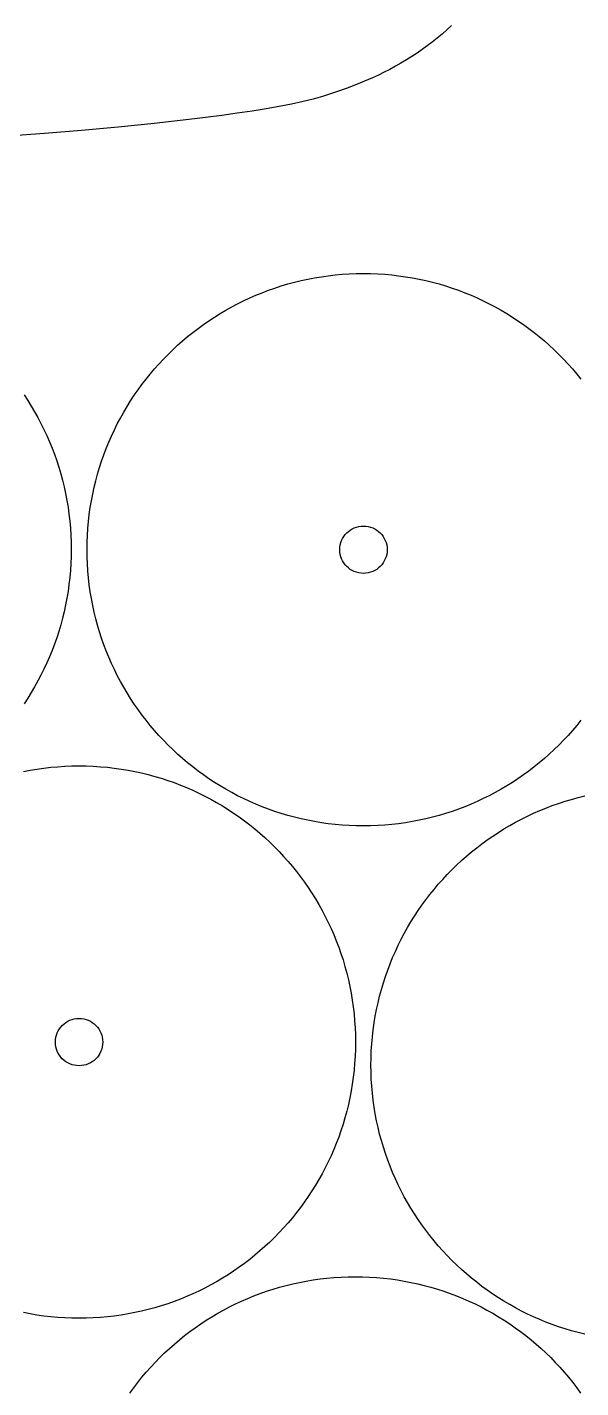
# Model space of a CAD drawing. Extents: x 443 to 1024, y 36 to 674.
# Drawn here: x 836.7 to 906.8, y 280.3 to 452.8 of the extents above; entities that cross this region are included whole.
import ezdxf

# ---------------------------------------------------------------- set-up
doc = ezdxf.new("R2010")
doc.units = 0
doc.layers.get('0').update_dxf_attribs({"linetype": 'CONTINUOUS'})

msp = doc.modelspace()

# ---------------------------------------------------------------- linework, layer by layer
at = {"color": 4}
for p, q in [((889.208048, 451.891529), (888.596176, 451.376976)), ((889.80878, 452.422419), (889.208048, 451.891529)), ((890.398341, 452.969987), (889.80878, 452.422419)), ((887.339128, 450.395519), (886.694013, 449.927931)), ((887.973193, 450.87842), (887.339128, 450.395519)), ((888.596176, 451.376976), (887.973193, 450.87842)), ((884.692655, 448.61364), (884.003631, 448.203896)), ((885.370746, 449.037333), (884.692655, 448.61364)), ((886.037875, 449.475316), (885.370746, 449.037333)), ((886.694013, 449.927931), (886.037875, 449.475316)), ((881.138807, 446.697586), (880.395567, 446.35247)), ((881.871263, 447.054946), (881.138807, 446.697586)), ((882.592905, 447.42489), (881.871263, 447.054946)), ((883.303704, 447.80776), (882.592905, 447.42489)), ((884.003631, 448.203896), (883.303704, 447.80776)), ((877.315369, 445.087609), (875.711341, 444.519766)), ((878.876857, 445.6976), (877.315369, 445.087609)), ((880.395567, 446.35247), (878.876857, 445.6976)), ((871.596071, 443.340435), (870.158697, 443.026704)), ((872.901193, 443.662001), (871.596071, 443.340435)), ((874.065013, 443.991341), (872.901193, 443.662001)), ((875.711341, 444.519766), (874.065013, 443.991341)), ((861.304752, 441.577766), (859.26389, 441.312357)), ((863.267654, 441.851385), (861.304752, 441.577766)), ((865.143549, 442.13315), (863.267654, 441.851385)), ((866.923387, 442.423), (865.143549, 442.13315)), ((868.598119, 442.720872), (866.923387, 442.423)), ((870.158697, 443.026704), (868.598119, 442.720872)), ((843.555125, 439.689566), (838.881067, 439.303337)), ((848.206914, 440.110621), (843.555125, 439.689566)), ((852.764043, 440.566005), (848.206914, 440.110621)), ((857.154119, 441.055219), (852.764043, 440.566005)), ((859.26389, 441.312357), (857.154119, 441.055219)), ((838.881067, 439.303337), (834.257131, 438.952431)), ((871.348609, 420.655232), (872.199201, 420.840396)), ((872.199201, 420.840396), (873.057356, 421.004804)), ((873.057356, 421.004804), (873.922797, 421.148183)), ((873.922797, 421.148183), (874.795251, 421.270258)), ((874.795251, 421.270258), (875.674441, 421.370754)), ((875.674441, 421.370754), (876.560093, 421.449396)), ((876.560093, 421.449396), (877.451933, 421.505909)), ((877.451933, 421.505909), (878.349686, 421.540018)), ((878.349686, 421.540018), (879.253075, 421.551449)), ((879.253075, 421.551449), (880.156465, 421.540018)), ((880.156465, 421.540018), (881.054218, 421.505909)), ((881.054218, 421.505909), (881.946058, 421.449396)), ((881.946058, 421.449396), (882.83171, 421.370754)), ((882.83171, 421.370754), (883.7109, 421.270258)), ((883.7109, 421.270258), (884.583354, 421.148183)), ((884.583354, 421.148183), (885.448795, 421.004804)), ((885.448795, 421.004804), (886.30695, 420.840396)), ((886.30695, 420.840396), (887.157542, 420.655232)), ((865.629271, 418.801051), (866.419237, 419.1238)), ((866.419237, 419.1238), (867.218688, 419.427718)), ((867.218688, 419.427718), (868.02735, 419.712531)), ((868.02735, 419.712531), (868.844948, 419.977964)), ((868.844948, 419.977964), (869.671207, 420.223742)), ((869.671207, 420.223742), (870.505852, 420.44959)), ((870.505852, 420.44959), (871.348609, 420.655232)), ((887.157542, 420.655232), (888.000299, 420.44959)), ((888.000299, 420.44959), (888.834944, 420.223742)), ((888.834944, 420.223742), (889.661203, 419.977964)), ((889.661203, 419.977964), (890.478801, 419.712531)), ((890.478801, 419.712531), (891.287463, 419.427718)), ((891.287463, 419.427718), (892.086914, 419.1238)), ((892.086914, 419.1238), (892.87688, 418.801051)), ((861.831346, 416.914467), (862.569761, 417.327246)), ((862.569761, 417.327246), (863.319036, 417.722569)), ((863.319036, 417.722569), (864.078895, 418.10016)), ((864.078895, 418.10016), (864.849065, 418.459746)), ((864.849065, 418.459746), (865.629271, 418.801051)), ((892.87688, 418.801051), (893.657085, 418.459746)), ((893.657085, 418.459746), (894.427256, 418.10016)), ((894.427256, 418.10016), (895.187115, 417.722569)), ((895.187115, 417.722569), (895.93639, 417.327246)), ((895.93639, 417.327246), (896.674805, 416.914467)), ((858.991781, 415.094284), (859.684008, 415.57414)), ((859.684008, 415.57414), (860.388194, 416.037639)), ((860.388194, 416.037639), (861.104065, 416.484506)), ((861.104065, 416.484506), (861.831346, 416.914467)), ((896.674805, 416.914467), (897.402086, 416.484506)), ((897.402086, 416.484506), (898.117956, 416.037639)), ((898.117956, 416.037639), (898.822143, 415.57414)), ((898.822143, 415.57414), (899.51437, 415.094284)), ((856.989604, 413.559323), (857.644304, 414.086601)), ((857.644304, 414.086601), (858.311788, 414.598346)), ((858.311788, 414.598346), (858.991781, 415.094284)), ((899.51437, 415.094284), (900.194363, 414.598346)), ((900.194363, 414.598346), (900.861847, 414.086601)), ((900.861847, 414.086601), (901.516547, 413.559323)), ((855.104954, 411.887045), (855.719654, 412.459271)), ((855.719654, 412.459271), (856.347962, 413.016788)), ((856.347962, 413.016788), (856.989604, 413.559323)), ((901.516547, 413.559323), (902.158189, 413.016788)), ((902.158189, 413.016788), (902.786497, 412.459271)), ((902.786497, 412.459271), (903.401197, 411.887045)), ((853.345254, 410.084871), (853.91748, 410.69957)), ((853.91748, 410.69957), (854.504138, 411.300387)), ((854.504138, 411.300387), (855.104954, 411.887045)), ((903.401197, 411.887045), (904.002013, 411.300387)), ((904.002013, 411.300387), (904.588671, 410.69957)), ((904.588671, 410.69957), (905.160897, 410.084871)), ((851.717924, 408.160221), (852.245202, 408.814921)), ((852.245202, 408.814921), (852.787737, 409.456563)), ((852.787737, 409.456563), (853.345254, 410.084871)), ((905.160897, 410.084871), (905.718414, 409.456563)), ((905.718414, 409.456563), (906.260949, 408.814921)), ((906.260949, 408.814921), (906.788227, 408.160221)), ((850.710241, 406.812744), (851.206179, 407.492737)), ((851.206179, 407.492737), (851.717924, 408.160221)), ((836.264742, 406.172485), (836.728241, 405.468299)), ((836.728241, 405.468299), (837.175109, 404.752428)), ((849.320019, 404.700459), (849.766886, 405.41633)), ((849.766886, 405.41633), (850.230385, 406.120517)), ((850.230385, 406.120517), (850.710241, 406.812744)), ((837.175109, 404.752428), (837.605069, 404.025148)), ((837.605069, 404.025148), (838.017848, 403.286733)), ((848.477279, 403.234764), (848.890058, 403.973179)), ((848.890058, 403.973179), (849.320019, 404.700459)), ((838.017848, 403.286733), (838.413171, 402.537458)), ((838.413171, 402.537458), (838.790763, 401.777598)), ((838.790763, 401.777598), (839.150349, 401.007428)), ((847.704364, 401.725629), (848.081956, 402.485489)), ((848.081956, 402.485489), (848.477279, 403.234764)), ((839.150349, 401.007428), (839.491653, 400.227222)), ((839.491653, 400.227222), (839.814403, 399.437257)), ((846.680725, 399.385288), (847.003474, 400.175254)), ((847.003474, 400.175254), (847.344779, 400.955459)), ((847.344779, 400.955459), (847.704364, 401.725629)), ((839.814403, 399.437257), (840.118321, 398.637805)), ((840.118321, 398.637805), (840.403134, 397.829143)), ((846.091993, 397.777175), (846.376806, 398.585837)), ((846.376806, 398.585837), (846.680725, 399.385288)), ((840.403134, 397.829143), (840.668567, 397.011545)), ((840.668567, 397.011545), (840.914345, 396.185286)), ((845.580783, 396.133318), (845.82656, 396.959577)), ((845.82656, 396.959577), (846.091993, 397.777175)), ((840.914345, 396.185286), (841.140192, 395.350641)), ((841.140192, 395.350641), (841.345835, 394.507885)), ((845.149292, 394.455916), (845.354935, 395.298673)), ((845.354935, 395.298673), (845.580783, 396.133318)), ((841.345835, 394.507885), (841.530998, 393.657292)), ((841.530998, 393.657292), (841.695407, 392.799137)), ((844.799721, 392.747169), (844.964129, 393.605323)), ((844.964129, 393.605323), (845.149292, 394.455916)), ((841.695407, 392.799137), (841.838786, 391.933696)), ((841.838786, 391.933696), (841.960861, 391.061243)), ((844.534266, 391.009274), (844.656341, 391.881727)), ((844.656341, 391.881727), (844.799721, 392.747169)), ((841.960861, 391.061243), (842.061357, 390.182052)), ((842.061357, 390.182052), (842.139999, 389.2964)), ((844.355129, 389.244431), (844.433771, 390.130084)), ((844.433771, 390.130084), (844.534266, 391.009274)), ((842.139999, 389.2964), (842.196512, 388.40456)), ((842.196512, 388.40456), (842.230621, 387.506808)), ((844.264506, 387.454839), (844.298616, 388.352592)), ((844.298616, 388.352592), (844.355129, 389.244431)), ((842.230621, 387.506808), (842.242052, 386.603418)), ((842.242052, 386.603418), (842.230621, 385.700028)), ((844.253075, 386.551449), (844.264506, 387.454839)), ((844.264506, 385.648059), (844.253075, 386.551449)), ((842.196512, 384.802275), (842.139999, 383.910436)), ((842.230621, 385.700028), (842.196512, 384.802275)), ((844.298616, 384.750307), (844.264506, 385.648059)), ((844.355129, 383.858467), (844.298616, 384.750307)), ((842.061357, 383.024783), (841.960861, 382.145593)), ((842.139999, 383.910436), (842.061357, 383.024783)), ((844.433771, 382.972815), (844.355129, 383.858467)), ((844.534266, 382.093624), (844.433771, 382.972815)), ((841.838786, 381.27314), (841.695407, 380.407698)), ((841.960861, 382.145593), (841.838786, 381.27314)), ((844.656341, 381.221171), (844.534266, 382.093624)), ((844.799721, 380.35573), (844.656341, 381.221171)), ((841.530998, 379.549544), (841.345835, 378.698951)), ((841.695407, 380.407698), (841.530998, 379.549544)), ((844.964129, 379.497575), (844.799721, 380.35573)), ((845.149292, 378.646982), (844.964129, 379.497575)), ((841.140192, 377.856194), (840.914345, 377.021549)), ((841.345835, 378.698951), (841.140192, 377.856194)), ((845.354935, 377.804226), (845.149292, 378.646982)), ((845.580783, 376.969581), (845.354935, 377.804226)), ((840.668567, 376.19529), (840.403134, 375.377692)), ((840.914345, 377.021549), (840.668567, 376.19529)), ((845.82656, 376.143322), (845.580783, 376.969581)), ((846.091993, 375.325724), (845.82656, 376.143322)), ((840.118321, 374.56903), (839.814403, 373.769579)), ((840.403134, 375.377692), (840.118321, 374.56903)), ((846.376806, 374.517062), (846.091993, 375.325724)), ((846.680725, 373.71761), (846.376806, 374.517062)), ((839.491653, 372.979613), (839.150349, 372.199408)), ((839.814403, 373.769579), (839.491653, 372.979613)), ((847.003474, 372.927645), (846.680725, 373.71761)), ((847.344779, 372.147439), (847.003474, 372.927645)), ((838.790763, 371.429238), (838.413171, 370.669378)), ((839.150349, 372.199408), (838.790763, 371.429238)), ((847.704364, 371.377269), (847.344779, 372.147439)), ((848.081956, 370.617409), (847.704364, 371.377269)), ((837.605069, 369.181688), (837.175109, 368.454408)), ((838.017848, 369.920103), (837.605069, 369.181688)), ((838.413171, 370.669378), (838.017848, 369.920103)), ((848.477279, 369.868134), (848.081956, 370.617409)), ((848.890058, 369.129719), (848.477279, 369.868134)), ((849.320019, 368.402439), (848.890058, 369.129719)), ((836.728241, 367.738537), (836.264742, 367.03435)), ((837.175109, 368.454408), (836.728241, 367.738537)), ((849.766886, 367.686568), (849.320019, 368.402439)), ((850.230385, 366.982382), (849.766886, 367.686568)), ((850.710241, 366.290155), (850.230385, 366.982382)), ((851.206179, 365.610162), (850.710241, 366.290155)), ((851.717924, 364.942678), (851.206179, 365.610162)), ((852.245202, 364.287977), (851.717924, 364.942678)), ((852.787737, 363.646336), (852.245202, 364.287977)), ((906.260949, 364.287977), (905.718414, 363.646336)), ((906.788227, 364.942678), (906.260949, 364.287977)), ((853.345254, 363.018028), (852.787737, 363.646336)), ((853.91748, 362.403328), (853.345254, 363.018028)), ((854.504138, 361.802512), (853.91748, 362.403328)), ((904.588671, 362.403328), (904.002013, 361.802512)), ((905.160897, 363.018028), (904.588671, 362.403328)), ((905.718414, 363.646336), (905.160897, 363.018028)), ((855.104954, 361.215853), (854.504138, 361.802512)), ((855.719654, 360.643628), (855.104954, 361.215853)), ((856.347962, 360.08611), (855.719654, 360.643628)), ((902.786497, 360.643628), (902.158189, 360.08611)), ((903.401197, 361.215853), (902.786497, 360.643628)), ((904.002013, 361.802512), (903.401197, 361.215853)), ((837.043183, 358.607954), (837.908624, 358.751333)), ((837.908624, 358.751333), (838.781077, 358.873408)), ((838.781077, 358.873408), (839.660268, 358.973904)), ((839.660268, 358.973904), (840.54592, 359.052546)), ((840.54592, 359.052546), (841.43776, 359.109059)), ((841.43776, 359.109059), (842.335512, 359.143168)), ((842.335512, 359.143168), (843.238902, 359.154599)), ((843.238902, 359.154599), (844.142292, 359.143168)), ((844.142292, 359.143168), (845.040045, 359.109059)), ((845.040045, 359.109059), (845.931884, 359.052546)), ((845.931884, 359.052546), (846.817537, 358.973904)), ((846.817537, 358.973904), (847.696727, 358.873408)), ((847.696727, 358.873408), (848.56918, 358.751333)), ((848.56918, 358.751333), (849.434622, 358.607954)), ((856.989604, 359.543575), (856.347962, 360.08611)), ((857.644304, 359.016298), (856.989604, 359.543575)), ((858.311788, 358.504553), (857.644304, 359.016298)), ((900.861847, 359.016298), (900.194363, 358.504553)), ((901.516547, 359.543575), (900.861847, 359.016298)), ((902.158189, 360.08611), (901.516547, 359.543575)), ((836.185028, 358.443545), (837.043183, 358.607954)), ((849.434622, 358.607954), (850.292776, 358.443545)), ((850.292776, 358.443545), (851.143369, 358.258382)), ((851.143369, 358.258382), (851.986126, 358.052739)), ((851.986126, 358.052739), (852.820771, 357.826892)), ((852.820771, 357.826892), (853.64703, 357.581114)), ((853.64703, 357.581114), (854.464628, 357.315681)), ((854.464628, 357.315681), (855.27329, 357.030868)), ((855.27329, 357.030868), (856.072741, 356.72695)), ((858.991781, 358.008615), (858.311788, 358.504553)), ((859.684008, 357.528759), (858.991781, 358.008615)), ((860.388194, 357.06526), (859.684008, 357.528759)), ((861.104065, 356.618393), (860.388194, 357.06526)), ((898.117956, 357.06526), (897.402086, 356.618393)), ((898.822143, 357.528759), (898.117956, 357.06526)), ((899.51437, 358.008615), (898.822143, 357.528759)), ((900.194363, 358.504553), (899.51437, 358.008615)), ((856.072741, 356.72695), (856.862707, 356.4042)), ((856.862707, 356.4042), (857.642912, 356.062896)), ((857.642912, 356.062896), (858.413082, 355.70331)), ((858.413082, 355.70331), (859.172942, 355.325718)), ((859.172942, 355.325718), (859.922217, 354.930395)), ((861.831346, 356.188432), (861.104065, 356.618393)), ((862.569761, 355.775653), (861.831346, 356.188432)), ((863.319036, 355.38033), (862.569761, 355.775653)), ((864.078895, 355.002738), (863.319036, 355.38033)), ((895.187115, 355.38033), (894.427256, 355.002738)), ((895.93639, 355.775653), (895.187115, 355.38033)), ((896.674805, 356.188432), (895.93639, 355.775653)), ((897.402086, 356.618393), (896.674805, 356.188432)), ((906.450734, 355.142503), (907.29349, 355.348146)), ((859.922217, 354.930395), (860.660632, 354.517616)), ((860.660632, 354.517616), (861.387912, 354.087656)), ((861.387912, 354.087656), (862.103783, 353.640788)), ((862.103783, 353.640788), (862.80797, 353.177289)), ((864.849065, 354.643153), (864.078895, 355.002738)), ((865.629271, 354.301848), (864.849065, 354.643153)), ((866.419237, 353.979099), (865.629271, 354.301848)), ((867.218688, 353.67518), (866.419237, 353.979099)), ((868.02735, 353.390367), (867.218688, 353.67518)), ((891.287463, 353.67518), (890.478801, 353.390367)), ((892.086914, 353.979099), (891.287463, 353.67518)), ((892.87688, 354.301848), (892.086914, 353.979099)), ((893.657085, 354.643153), (892.87688, 354.301848)), ((894.427256, 355.002738), (893.657085, 354.643153)), ((900.793947, 353.152659), (901.574153, 353.493964)), ((901.574153, 353.493964), (902.364118, 353.816713)), ((902.364118, 353.816713), (903.16357, 354.120632)), ((903.16357, 354.120632), (903.972232, 354.405445)), ((903.972232, 354.405445), (904.78983, 354.670878)), ((904.78983, 354.670878), (905.616089, 354.916655)), ((905.616089, 354.916655), (906.450734, 355.142503)), ((862.80797, 353.177289), (863.500197, 352.697433)), ((863.500197, 352.697433), (864.18019, 352.201495)), ((864.18019, 352.201495), (864.847674, 351.68975)), ((868.844948, 353.124934), (868.02735, 353.390367)), ((869.671207, 352.879157), (868.844948, 353.124934)), ((870.505852, 352.653309), (869.671207, 352.879157)), ((871.348609, 352.447666), (870.505852, 352.653309)), ((872.199201, 352.262503), (871.348609, 352.447666)), ((873.057356, 352.098094), (872.199201, 352.262503)), ((873.922797, 351.954715), (873.057356, 352.098094)), ((874.795251, 351.83264), (873.922797, 351.954715)), ((875.674441, 351.732144), (874.795251, 351.83264)), ((883.7109, 351.83264), (882.83171, 351.732144)), ((884.583354, 351.954715), (883.7109, 351.83264)), ((885.448795, 352.098094), (884.583354, 351.954715)), ((886.30695, 352.262503), (885.448795, 352.098094)), ((887.157542, 352.447666), (886.30695, 352.262503)), ((888.000299, 352.653309), (887.157542, 352.447666)), ((888.834944, 352.879157), (888.000299, 352.653309)), ((889.661203, 353.124934), (888.834944, 352.879157)), ((890.478801, 353.390367), (889.661203, 353.124934)), ((897.776228, 351.60738), (898.514643, 352.020159)), ((898.514643, 352.020159), (899.263917, 352.415482)), ((899.263917, 352.415482), (900.023777, 352.793074)), ((900.023777, 352.793074), (900.793947, 353.152659)), ((864.847674, 351.68975), (865.502374, 351.162473)), ((865.502374, 351.162473), (866.144016, 350.619938)), ((866.144016, 350.619938), (866.772324, 350.06242)), ((866.772324, 350.06242), (867.387023, 349.490195)), ((876.560093, 351.653503), (875.674441, 351.732144)), ((877.451933, 351.59699), (876.560093, 351.653503)), ((878.349686, 351.56288), (877.451933, 351.59699)), ((879.253075, 351.551449), (878.349686, 351.56288)), ((880.156465, 351.56288), (879.253075, 351.551449)), ((881.054218, 351.59699), (880.156465, 351.56288)), ((881.946058, 351.653503), (881.054218, 351.59699)), ((882.83171, 351.732144), (881.946058, 351.653503)), ((894.936663, 349.787197), (895.62889, 350.267053)), ((895.62889, 350.267053), (896.333076, 350.730552)), ((896.333076, 350.730552), (897.048947, 351.177419)), ((897.048947, 351.177419), (897.776228, 351.60738)), ((867.387023, 349.490195), (867.98784, 348.903536)), ((867.98784, 348.903536), (868.574498, 348.30272)), ((868.574498, 348.30272), (869.146724, 347.68802)), ((892.934486, 348.252237), (893.589186, 348.779514)), ((893.589186, 348.779514), (894.25667, 349.291259)), ((894.25667, 349.291259), (894.936663, 349.787197)), ((869.146724, 347.68802), (869.704241, 347.059712)), ((869.704241, 347.059712), (870.246776, 346.418071)), ((890.44902, 345.9933), (891.049836, 346.579958)), ((891.049836, 346.579958), (891.664536, 347.152184)), ((891.664536, 347.152184), (892.292844, 347.709702)), ((892.292844, 347.709702), (892.934486, 348.252237)), ((870.246776, 346.418071), (870.774054, 345.76337)), ((870.774054, 345.76337), (871.285799, 345.095886)), ((871.285799, 345.095886), (871.781737, 344.415893)), ((889.290136, 344.777784), (889.862362, 345.392484)), ((889.862362, 345.392484), (890.44902, 345.9933)), ((871.781737, 344.415893), (872.261593, 343.723666)), ((872.261593, 343.723666), (872.725092, 343.01948)), ((887.662806, 342.853134), (888.190083, 343.507834)), ((888.190083, 343.507834), (888.732618, 344.149476)), ((888.732618, 344.149476), (889.290136, 344.777784)), ((872.725092, 343.01948), (873.171959, 342.303609)), ((873.171959, 342.303609), (873.60192, 341.576329)), ((873.60192, 341.576329), (874.014699, 340.837914)), ((886.175267, 340.81343), (886.655123, 341.505657)), ((886.655123, 341.505657), (887.151061, 342.18565)), ((887.151061, 342.18565), (887.662806, 342.853134)), ((874.014699, 340.837914), (874.410022, 340.088639)), ((874.410022, 340.088639), (874.787613, 339.328779)), ((885.264901, 339.393373), (885.711768, 340.109244)), ((885.711768, 340.109244), (886.175267, 340.81343)), ((874.787613, 339.328779), (875.147199, 338.558609)), ((875.147199, 338.558609), (875.488504, 337.778404)), ((884.422161, 337.927677), (884.83494, 338.666093)), ((884.83494, 338.666093), (885.264901, 339.393373)), ((875.488504, 337.778404), (875.811253, 336.988438)), ((875.811253, 336.988438), (876.115171, 336.188986)), ((883.289661, 335.648373), (883.649246, 336.418543)), ((883.649246, 336.418543), (884.026838, 337.178403)), ((884.026838, 337.178403), (884.422161, 337.927677)), ((876.115171, 336.188986), (876.399984, 335.380324)), ((876.399984, 335.380324), (876.665417, 334.562726)), ((876.665417, 334.562726), (876.911195, 333.736467)), ((882.625607, 334.078202), (882.948356, 334.868167)), ((882.948356, 334.868167), (883.289661, 335.648373)), ((876.911195, 333.736467), (877.137043, 332.901822)), ((877.137043, 332.901822), (877.342685, 332.059066)), ((882.036875, 332.470088), (882.321688, 333.27875)), ((882.321688, 333.27875), (882.625607, 334.078202)), ((877.342685, 332.059066), (877.527849, 331.208473)), ((877.527849, 331.208473), (877.692257, 330.350318)), ((881.525665, 330.826231), (881.771442, 331.65249)), ((881.771442, 331.65249), (882.036875, 332.470088)), ((877.692257, 330.350318), (877.835636, 329.484877)), ((877.835636, 329.484877), (877.957711, 328.612424)), ((881.094174, 329.14883), (881.299817, 329.991586)), ((881.299817, 329.991586), (881.525665, 330.826231)), ((877.957711, 328.612424), (878.058207, 327.733234)), ((878.058207, 327.733234), (878.136849, 326.847581)), ((880.744603, 327.440082), (880.909011, 328.298237)), ((880.909011, 328.298237), (881.094174, 329.14883)), ((878.136849, 326.847581), (878.193362, 325.955741)), ((878.193362, 325.955741), (878.227471, 325.057989)), ((880.479148, 325.702188), (880.601223, 326.574641)), ((880.601223, 326.574641), (880.744603, 327.440082)), ((878.227471, 325.057989), (878.238902, 324.154599)), ((878.238902, 324.154599), (878.227471, 323.251209)), ((880.300011, 323.937345), (880.378653, 324.822997)), ((880.378653, 324.822997), (880.479148, 325.702188)), ((878.227471, 323.251209), (878.193362, 322.353457)), ((880.209388, 322.147753), (880.243498, 323.045505)), ((880.243498, 323.045505), (880.300011, 323.937345)), ((878.136849, 321.461617), (878.058207, 320.575964)), ((878.193362, 322.353457), (878.136849, 321.461617)), ((880.197957, 321.244363), (880.209388, 322.147753)), ((880.209388, 320.340973), (880.197957, 321.244363)), ((877.957711, 319.696774), (877.835636, 318.824321)), ((878.058207, 320.575964), (877.957711, 319.696774)), ((880.243498, 319.44322), (880.209388, 320.340973)), ((880.300011, 318.55138), (880.243498, 319.44322)), ((877.692257, 317.958879), (877.527849, 317.100725)), ((877.835636, 318.824321), (877.692257, 317.958879)), ((880.378653, 317.665728), (880.300011, 318.55138)), ((880.479148, 316.786538), (880.378653, 317.665728)), ((877.342685, 316.250132), (877.137043, 315.407375)), ((877.527849, 317.100725), (877.342685, 316.250132)), ((880.601223, 315.914084), (880.479148, 316.786538)), ((880.744603, 315.048643), (880.601223, 315.914084)), ((876.911195, 314.57273), (876.665417, 313.746471)), ((877.137043, 315.407375), (876.911195, 314.57273)), ((880.909011, 314.190489), (880.744603, 315.048643)), ((881.094174, 313.339896), (880.909011, 314.190489)), ((876.115171, 312.120211), (875.811253, 311.32076)), ((876.399984, 312.928873), (876.115171, 312.120211)), ((876.665417, 313.746471), (876.399984, 312.928873)), ((881.299817, 312.497139), (881.094174, 313.339896)), ((881.525665, 311.662494), (881.299817, 312.497139)), ((875.488504, 310.530794), (875.147199, 309.750589)), ((875.811253, 311.32076), (875.488504, 310.530794)), ((881.771442, 310.836235), (881.525665, 311.662494)), ((882.036875, 310.018637), (881.771442, 310.836235)), ((874.787613, 308.980419), (874.410022, 308.220559)), ((875.147199, 309.750589), (874.787613, 308.980419)), ((882.321688, 309.209975), (882.036875, 310.018637)), ((882.625607, 308.410524), (882.321688, 309.209975)), ((874.014699, 307.471284), (873.60192, 306.732869)), ((874.410022, 308.220559), (874.014699, 307.471284)), ((882.948356, 307.620558), (882.625607, 308.410524)), ((883.289661, 306.840353), (882.948356, 307.620558)), ((872.725092, 305.289718), (872.261593, 304.585531)), ((873.171959, 306.005589), (872.725092, 305.289718)), ((873.60192, 306.732869), (873.171959, 306.005589)), ((883.649246, 306.070183), (883.289661, 306.840353)), ((884.026838, 305.310323), (883.649246, 306.070183)), ((884.422161, 304.561048), (884.026838, 305.310323)), ((871.781737, 303.893304), (871.285799, 303.213311)), ((872.261593, 304.585531), (871.781737, 303.893304)), ((884.83494, 303.822633), (884.422161, 304.561048)), ((885.264901, 303.095352), (884.83494, 303.822633)), ((870.246776, 301.891127), (869.704241, 301.249485)), ((870.774054, 302.545827), (870.246776, 301.891127)), ((871.285799, 303.213311), (870.774054, 302.545827)), ((885.711768, 302.379482), (885.264901, 303.095352)), ((886.175267, 301.675295), (885.711768, 302.379482)), ((869.146724, 300.621177), (868.574498, 300.006478)), ((869.704241, 301.249485), (869.146724, 300.621177)), ((886.655123, 300.983068), (886.175267, 301.675295)), ((887.151061, 300.303075), (886.655123, 300.983068)), ((887.662806, 299.635591), (887.151061, 300.303075)), ((867.387023, 298.819003), (866.772324, 298.246778)), ((867.98784, 299.405661), (867.387023, 298.819003)), ((868.574498, 300.006478), (867.98784, 299.405661)), ((888.190083, 298.980891), (887.662806, 299.635591)), ((888.732618, 298.339249), (888.190083, 298.980891)), ((889.290136, 297.710941), (888.732618, 298.339249)), ((864.847674, 296.619447), (864.18019, 296.107702)), ((865.502374, 297.146725), (864.847674, 296.619447)), ((866.144016, 297.68926), (865.502374, 297.146725)), ((866.772324, 298.246778), (866.144016, 297.68926)), ((889.862362, 297.096242), (889.290136, 297.710941)), ((890.44902, 296.495425), (889.862362, 297.096242)), ((862.80797, 295.131908), (862.103783, 294.668409)), ((863.500197, 295.611764), (862.80797, 295.131908)), ((864.18019, 296.107702), (863.500197, 295.611764)), ((891.049836, 295.908767), (890.44902, 296.495425)), ((891.664536, 295.336541), (891.049836, 295.908767)), ((892.292844, 294.779024), (891.664536, 295.336541)), ((859.922217, 293.378802), (859.172942, 292.983479)), ((860.660632, 293.791582), (859.922217, 293.378802)), ((861.387912, 294.221542), (860.660632, 293.791582)), ((862.103783, 294.668409), (861.387912, 294.221542)), ((868.631837, 293.091458), (869.466482, 293.317306)), ((869.466482, 293.317306), (870.309238, 293.522949)), ((870.309238, 293.522949), (871.159831, 293.708112)), ((871.159831, 293.708112), (872.017986, 293.872521)), ((872.017986, 293.872521), (872.883427, 294.0159)), ((872.883427, 294.0159), (873.75588, 294.137975)), ((873.75588, 294.137975), (874.635071, 294.238471)), ((874.635071, 294.238471), (875.520723, 294.317112)), ((875.520723, 294.317112), (876.412563, 294.373626)), ((876.412563, 294.373626), (877.310315, 294.407735)), ((877.310315, 294.407735), (878.213705, 294.419166)), ((878.213705, 294.419166), (879.117095, 294.407735)), ((879.117095, 294.407735), (880.014848, 294.373626)), ((880.014848, 294.373626), (880.906688, 294.317112)), ((880.906688, 294.317112), (881.79234, 294.238471)), ((881.79234, 294.238471), (882.67153, 294.137975)), ((882.67153, 294.137975), (883.543984, 294.0159)), ((883.543984, 294.0159), (884.409425, 293.872521)), ((884.409425, 293.872521), (885.267579, 293.708112)), ((885.267579, 293.708112), (886.118172, 293.522949)), ((886.118172, 293.522949), (886.960929, 293.317306)), ((886.960929, 293.317306), (887.795574, 293.091458)), ((892.934486, 294.236489), (892.292844, 294.779024)), ((893.589186, 293.709211), (892.934486, 294.236489)), ((894.25667, 293.197466), (893.589186, 293.709211)), ((894.936663, 292.701528), (894.25667, 293.197466)), ((856.072741, 291.582248), (855.27329, 291.27833)), ((856.862707, 291.904997), (856.072741, 291.582248)), ((857.642912, 292.246302), (856.862707, 291.904997)), ((858.413082, 292.605888), (857.642912, 292.246302)), ((859.172942, 292.983479), (858.413082, 292.605888)), ((863.809695, 291.327463), (864.589901, 291.668767)), ((864.589901, 291.668767), (865.379866, 291.991516)), ((865.379866, 291.991516), (866.179318, 292.295435)), ((866.179318, 292.295435), (866.98798, 292.580248)), ((866.98798, 292.580248), (867.805578, 292.845681)), ((867.805578, 292.845681), (868.631837, 293.091458)), ((887.795574, 293.091458), (888.621833, 292.845681)), ((888.621833, 292.845681), (889.439431, 292.580248)), ((889.439431, 292.580248), (890.248093, 292.295435)), ((890.248093, 292.295435), (891.047544, 291.991516)), ((891.047544, 291.991516), (891.83751, 291.668767)), ((891.83751, 291.668767), (892.617715, 291.327463)), ((895.62889, 292.221672), (894.936663, 292.701528)), ((896.333076, 291.758173), (895.62889, 292.221672)), ((897.048947, 291.311306), (896.333076, 291.758173)), ((837.043183, 289.701244), (836.185028, 289.865653)), ((837.908624, 289.557865), (837.043183, 289.701244)), ((849.434622, 289.701244), (848.56918, 289.557865)), ((850.292776, 289.865653), (849.434622, 289.701244)), ((851.143369, 290.050816), (850.292776, 289.865653)), ((851.986126, 290.256459), (851.143369, 290.050816)), ((852.820771, 290.482306), (851.986126, 290.256459)), ((853.64703, 290.728084), (852.820771, 290.482306)), ((854.464628, 290.993517), (853.64703, 290.728084)), ((855.27329, 291.27833), (854.464628, 290.993517)), ((860.064695, 289.352222), (860.791976, 289.782183)), ((860.791976, 289.782183), (861.530391, 290.194962)), ((861.530391, 290.194962), (862.279665, 290.590285)), ((862.279665, 290.590285), (863.039525, 290.967877)), ((863.039525, 290.967877), (863.809695, 291.327463)), ((892.617715, 291.327463), (893.387885, 290.967877)), ((893.387885, 290.967877), (894.147745, 290.590285)), ((894.147745, 290.590285), (894.89702, 290.194962)), ((894.89702, 290.194962), (895.635435, 289.782183)), ((895.635435, 289.782183), (896.362716, 289.352222)), ((897.776228, 290.881345), (897.048947, 291.311306)), ((898.514643, 290.468566), (897.776228, 290.881345)), ((899.263917, 290.073243), (898.514643, 290.468566)), ((900.023777, 289.695652), (899.263917, 290.073243)), ((900.793947, 289.336066), (900.023777, 289.695652)), ((838.781077, 289.43579), (837.908624, 289.557865)), ((839.660268, 289.335294), (838.781077, 289.43579)), ((840.54592, 289.256652), (839.660268, 289.335294)), ((841.43776, 289.200139), (840.54592, 289.256652)), ((842.335512, 289.16603), (841.43776, 289.200139)), ((843.238902, 289.154599), (842.335512, 289.16603)), ((844.142292, 289.16603), (843.238902, 289.154599)), ((845.040045, 289.200139), (844.142292, 289.16603)), ((845.931884, 289.256652), (845.040045, 289.200139)), ((846.817537, 289.335294), (845.931884, 289.256652)), ((847.696727, 289.43579), (846.817537, 289.335294)), ((848.56918, 289.557865), (847.696727, 289.43579)), ((857.272418, 287.466062), (857.952411, 287.962)), ((857.952411, 287.962), (858.644638, 288.441856)), ((858.644638, 288.441856), (859.348824, 288.905355)), ((859.348824, 288.905355), (860.064695, 289.352222)), ((896.362716, 289.352222), (897.078586, 288.905355)), ((897.078586, 288.905355), (897.782773, 288.441856)), ((897.782773, 288.441856), (898.475, 287.962)), ((898.475, 287.962), (899.154993, 287.466062)), ((901.574153, 288.994761), (900.793947, 289.336066)), ((902.364118, 288.672012), (901.574153, 288.994761)), ((903.16357, 288.368093), (902.364118, 288.672012)), ((903.972232, 288.08328), (903.16357, 288.368093)), ((904.78983, 287.817848), (903.972232, 288.08328)), ((855.308592, 285.884505), (855.950234, 286.42704)), ((855.950234, 286.42704), (856.604934, 286.954317)), ((856.604934, 286.954317), (857.272418, 287.466062)), ((899.154993, 287.466062), (899.822477, 286.954317)), ((899.822477, 286.954317), (900.477177, 286.42704)), ((900.477177, 286.42704), (901.118819, 285.884505)), ((905.616089, 287.57207), (904.78983, 287.817848)), ((906.450734, 287.346222), (905.616089, 287.57207)), ((907.29349, 287.140579), (906.450734, 287.346222)), ((853.464768, 284.168103), (854.065584, 284.754762)), ((854.065584, 284.754762), (854.680284, 285.326987)), ((854.680284, 285.326987), (855.308592, 285.884505)), ((901.118819, 285.884505), (901.747127, 285.326987)), ((901.747127, 285.326987), (902.361826, 284.754762)), ((902.361826, 284.754762), (902.962643, 284.168103)), ((851.748366, 282.324279), (852.305884, 282.952587)), ((852.305884, 282.952587), (852.87811, 283.567287)), ((852.87811, 283.567287), (853.464768, 284.168103)), ((902.962643, 284.168103), (903.549301, 283.567287)), ((903.549301, 283.567287), (904.121527, 282.952587)), ((904.121527, 282.952587), (904.679044, 282.324279)), ((850.678554, 281.027937), (851.205832, 281.682638)), ((851.205832, 281.682638), (851.748366, 282.324279)), ((904.679044, 282.324279), (905.221579, 281.682638)), ((905.221579, 281.682638), (905.748857, 281.027937)), ((849.670871, 279.68046), (850.166809, 280.360453)), ((850.166809, 280.360453), (850.678554, 281.027937)), ((905.748857, 281.027937), (906.260602, 280.360453)), ((906.260602, 280.360453), (906.75654, 279.68046))]:
    msp.add_line(p, q, dxfattribs=at)
at = {"color": 7}
for p, q in [((876.488824, 387.719204), (876.61515, 387.981448)), ((876.61515, 387.981448), (876.765416, 388.228798)), ((876.765416, 388.228798), (876.938115, 388.459747)), ((876.938115, 388.459747), (877.131738, 388.672787)), ((877.131738, 388.672787), (877.344778, 388.86641)), ((877.344778, 388.86641), (877.575727, 389.039108)), ((877.575727, 389.039108), (877.823077, 389.189375)), ((877.823077, 389.189375), (878.085321, 389.315701)), ((878.085321, 389.315701), (878.36095, 389.416579)), ((878.36095, 389.416579), (878.648458, 389.490502)), ((878.648458, 389.490502), (878.946335, 389.535961)), ((878.946335, 389.535961), (879.253075, 389.551449)), ((879.253075, 389.551449), (879.559816, 389.535961)), ((879.559816, 389.535961), (879.857693, 389.490502)), ((879.857693, 389.490502), (880.145201, 389.416579)), ((880.145201, 389.416579), (880.42083, 389.315701)), ((880.42083, 389.315701), (880.683074, 389.189375)), ((880.683074, 389.189375), (880.930424, 389.039108)), ((880.930424, 389.039108), (881.161373, 388.86641)), ((881.161373, 388.86641), (881.374413, 388.672787)), ((881.374413, 388.672787), (881.568036, 388.459747)), ((881.568036, 388.459747), (881.740735, 388.228798)), ((881.740735, 388.228798), (881.891001, 387.981448)), ((881.891001, 387.981448), (882.017327, 387.719204)), ((876.253075, 386.551449), (876.268564, 386.858189)), ((876.268564, 386.244709), (876.253075, 386.551449)), ((876.268564, 386.858189), (876.314023, 387.156067)), ((876.314023, 385.946831), (876.268564, 386.244709)), ((876.314023, 387.156067), (876.387946, 387.443574)), ((876.387946, 387.443574), (876.488824, 387.719204)), ((882.017327, 387.719204), (882.118205, 387.443574)), ((882.118205, 387.443574), (882.192128, 387.156067)), ((882.192128, 387.156067), (882.237587, 386.858189)), ((882.237587, 386.244709), (882.192128, 385.946831)), ((882.237587, 386.858189), (882.253075, 386.551449)), ((882.253075, 386.551449), (882.237587, 386.244709)), ((876.387946, 385.659324), (876.314023, 385.946831)), ((876.488824, 385.383695), (876.387946, 385.659324)), ((876.61515, 385.121451), (876.488824, 385.383695)), ((876.765416, 384.874101), (876.61515, 385.121451)), ((876.938115, 384.643152), (876.765416, 384.874101)), ((877.131738, 384.430112), (876.938115, 384.643152)), ((881.568036, 384.643152), (881.374413, 384.430112)), ((881.740735, 384.874101), (881.568036, 384.643152)), ((881.891001, 385.121451), (881.740735, 384.874101)), ((882.017327, 385.383695), (881.891001, 385.121451)), ((882.118205, 385.659324), (882.017327, 385.383695)), ((882.192128, 385.946831), (882.118205, 385.659324)), ((877.344778, 384.236489), (877.131738, 384.430112)), ((877.575727, 384.06379), (877.344778, 384.236489)), ((877.823077, 383.913524), (877.575727, 384.06379)), ((878.085321, 383.787198), (877.823077, 383.913524)), ((878.36095, 383.686319), (878.085321, 383.787198)), ((878.648458, 383.612397), (878.36095, 383.686319)), ((878.946335, 383.566937), (878.648458, 383.612397)), ((879.253075, 383.551449), (878.946335, 383.566937)), ((879.559816, 383.566937), (879.253075, 383.551449)), ((879.857693, 383.612397), (879.559816, 383.566937)), ((880.145201, 383.686319), (879.857693, 383.612397)), ((880.42083, 383.787198), (880.145201, 383.686319)), ((880.683074, 383.913524), (880.42083, 383.787198)), ((880.930424, 384.06379), (880.683074, 383.913524)), ((881.161373, 384.236489), (880.930424, 384.06379)), ((881.374413, 384.430112), (881.161373, 384.236489)), ((840.751243, 325.831947), (840.923942, 326.062896)), ((840.923942, 326.062896), (841.117565, 326.275936)), ((841.117565, 326.275936), (841.330605, 326.469559)), ((841.330605, 326.469559), (841.561554, 326.642258)), ((841.561554, 326.642258), (841.808904, 326.792524)), ((841.808904, 326.792524), (842.071148, 326.91885)), ((842.071148, 326.91885), (842.346777, 327.019729)), ((842.346777, 327.019729), (842.634284, 327.093651)), ((842.634284, 327.093651), (842.932162, 327.139111)), ((842.932162, 327.139111), (843.238902, 327.154599)), ((843.238902, 327.154599), (843.545642, 327.139111)), ((843.545642, 327.139111), (843.84352, 327.093651)), ((843.84352, 327.093651), (844.131027, 327.019729)), ((844.131027, 327.019729), (844.406657, 326.91885)), ((844.406657, 326.91885), (844.668901, 326.792524)), ((844.668901, 326.792524), (844.916251, 326.642258)), ((844.916251, 326.642258), (845.1472, 326.469559)), ((845.1472, 326.469559), (845.36024, 326.275936)), ((845.36024, 326.275936), (845.553863, 326.062896)), ((845.553863, 326.062896), (845.726561, 325.831947)), ((840.238902, 324.154599), (840.25439, 324.461339)), ((840.25439, 323.847876), (840.238902, 324.154599)), ((840.25439, 324.461339), (840.29985, 324.759217)), ((840.29985, 324.759217), (840.373772, 325.046724)), ((840.373772, 325.046724), (840.474651, 325.322354)), ((840.474651, 325.322354), (840.600977, 325.584597)), ((840.600977, 325.584597), (840.751243, 325.831947)), ((845.726561, 325.831947), (845.876828, 325.584597)), ((845.876828, 325.584597), (846.003154, 325.322354)), ((846.003154, 325.322354), (846.104032, 325.046724)), ((846.104032, 325.046724), (846.177955, 324.759217)), ((846.177955, 324.759217), (846.223414, 324.461339)), ((846.223414, 324.461339), (846.238902, 324.154599)), ((846.238902, 324.154599), (846.223414, 323.847876)), ((840.29985, 323.550014), (840.25439, 323.847876)), ((840.373772, 323.26252), (840.29985, 323.550014)), ((840.474651, 322.986902), (840.373772, 323.26252)), ((840.600977, 322.724668), (840.474651, 322.986902)), ((840.751243, 322.477326), (840.600977, 322.724668)), ((840.923942, 322.246383), (840.751243, 322.477326)), ((845.726561, 322.477326), (845.553863, 322.246383)), ((845.876828, 322.724668), (845.726561, 322.477326)), ((846.003154, 322.986902), (845.876828, 322.724668)), ((846.104032, 323.26252), (846.003154, 322.986902)), ((846.177955, 323.550014), (846.104032, 323.26252)), ((846.223414, 323.847876), (846.177955, 323.550014)), ((841.117565, 322.033349), (840.923942, 322.246383)), ((841.330605, 321.83973), (841.117565, 322.033349)), ((841.561554, 321.667034), (841.330605, 321.83973)), ((841.808904, 321.51677), (841.561554, 321.667034)), ((842.071148, 321.390446), (841.808904, 321.51677)), ((842.346777, 321.289568), (842.071148, 321.390446)), ((842.634284, 321.215646), (842.346777, 321.289568)), ((842.932162, 321.170187), (842.634284, 321.215646)), ((843.238902, 321.154699), (842.932162, 321.170187)), ((843.545642, 321.170187), (843.238902, 321.154699)), ((843.84352, 321.215646), (843.545642, 321.170187)), ((844.131027, 321.289568), (843.84352, 321.215646)), ((844.406657, 321.390446), (844.131027, 321.289568)), ((844.668901, 321.51677), (844.406657, 321.390446)), ((844.916251, 321.667034), (844.668901, 321.51677)), ((845.1472, 321.83973), (844.916251, 321.667034)), ((845.36024, 322.033349), (845.1472, 321.83973)), ((845.553863, 322.246383), (845.36024, 322.033349))]:
    msp.add_line(p, q, dxfattribs=at)

doc.saveas('drawing.dxf')
